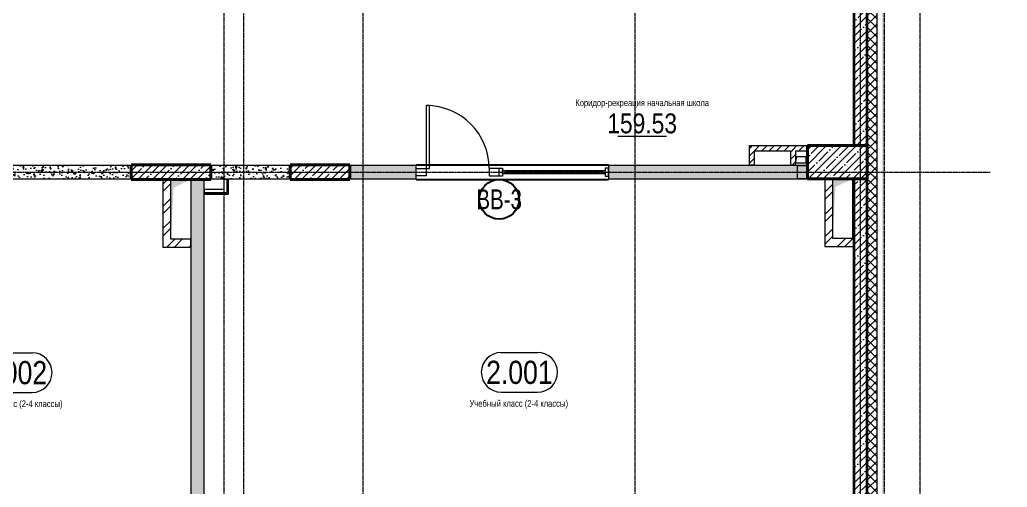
# Model space of a CAD drawing. Header units: millimetres. Extents: x -231292 to 573618, y -153144 to 564035.
# Drawn here: x 23803 to 38696, y 29775 to 36830 of the extents above; entities that cross this region are included whole.
import ezdxf
from ezdxf.enums import TextEntityAlignment as Align

# ---------------------------------------------------------------- set-up
doc = ezdxf.new("R2010")
doc.units = ezdxf.units.MM
for name, pattern in [('CENTER2', [28.575, 19.05, -3.175, 3.175, -3.175]), ('DASHED', [19.05, 12.7, -6.35]), ('HIDDEN2', [4.7625, 3.175, -1.5875])]:
    doc.linetypes.add(name, pattern=pattern)
doc.layers.get('0').update_dxf_attribs({"color": 250})
doc.layers.get('Defpoints').update_dxf_attribs({"color": 250})
for name, color, linetype, lineweight in [('A-AREA', 250, 'Continuous', 15), ('АР_Area', 250, 'Continuous', 5), ('АР_Витраж', 250, 'Continuous', 13), ('АР_Витраж марка', 250, 'Continuous', 9), ('АР_Двери_витраж', 250, 'Continuous', 9), ('АР_Колонны', 250, 'Continuous', 35), ('АР_площадь пом', 250, 'Continuous', 5), ('АР_Стены ГКЛ', 250, 'Continuous', 15), ('АР_Стены ЖБ', 250, 'Continuous', 35), ('АР_Стены кирпич', 250, 'Continuous', 20), ('АР_Стены ПЕНОблок', 250, 'Continuous', 20), ('АР_Утеплитель', 250, 'Continuous', 0), ('АР_Штриховка', 250, 'Continuous', 0), ('КМ_Фахверки', 250, 'Continuous', 80), ('ОВ_Кондиционирование', 250, 'Continuous', 5), ('ОВ_Отопление', 250, 'Continuous', 0), ('ОВ_Шахты', 250, 'Continuous', 5), ('РД_Оси_100', 250, 'Continuous', 0), ('РД_проем_инж перемыч_фахверк', 250, 'Continuous', 18)]:
    doc.layers.add(name, color=color, linetype=linetype, lineweight=lineweight)
doc.layers.add('АР_Делит', color=250, linetype='Continuous', lineweight=0, plot=False)
doc.layers.add('РД_Проем', color=250, linetype='Continuous', lineweight=0, plot=False)
doc.layers.add('РД_Витраж_вн', color=250, linetype='Continuous')
doc.styles.add('Arial_09', font='ARIALN.TTF', dxfattribs={"width": 0.9})
doc.styles.add('style1', font='ARIALN.TTF')
pattern_1 = [(45, (8883.4, 13229.69), (-112.2532, 112.2532), []), (45, (8995.66, 13229.69), (-112.2532, 112.2532), [198.4375, -39.6875, 0, -39.6875])]
pattern_2 = [(45, (8883.4, 13229.69), (-168.3798, 168.3798), []), (45, (8995.66, 13229.69), (-168.3798, 168.3798), [])]
pattern_3 = [(45, (8883.4, 13229.69), (-112.2532, 112.2532), []), (45, (8995.66, 13229.69), (-112.2532, 112.2532), [198.4375, -39.6875, 0, -39.6875])]
pattern_4 = [(45, (8883.403, 13229.686), (-33.67596, 33.67596), [])]
pattern_5 = [(45, (8883.4, 13229.69), (-56.1266, 56.1266), [])]

# ---------------------------------------------------------------- blocks, each defined once
blk = doc.blocks.new('СОШ_2200_АР_ОСИ_М100_28.05.24')
at = {"layer": 'АР_Делит', "color": 5, "linetype": 'DASHED'}
blk.add_lwpolyline([(114955, 135155), (114955, -355), (93595.036, -355), (93595.036, 13855), (94145, 13855), (94145, 68320), (66055, 68320), (66055, 13857.73), (83455, 13857.73), (83455, -355), (45245, -355), (45245, 13145), (44695, 13145), (44695, 26755), (45245, 26755), (45245, 68320), (20455, 68320), (20455, 26755), (27955, 26755), (27955, 13145), (-355, 13145), (-355, 100855)], dxfattribs=at)
at = {"layer": 'РД_Оси_100', "linetype": 'CENTER2'}
for p, q in [((20100, -6155), (20100, 139938.679)), ((27600, -6155), (27600, 139938.679)), ((-5954.958, 21300), (29555, 21300))]:
    blk.add_line(p, q, dxfattribs=at)
at = {"layer": 'РД_Оси_100', "color": 1, "linetype": 'CENTER2'}
blk.add_line((24200, -6155), (24200, 139938.679), dxfattribs=at)
at = {"layer": 'РД_Оси_100', "linetype": 'CENTER2'}
for points in [[(17850, 139938.679), (18000, 139538.679), (18000, -6194.092)], [(18300, -6196.31), (18300, 139538.679), (18450, 139938.679)], [(28500, -6155), (28500, 139938.679)]]:
    blk.add_lwpolyline(points, dxfattribs=at)
blk = doc.blocks.new('otv')
at = {"linetype": 'Continuous'}
blk.add_lwpolyline([(0, -1), (0, 0), (1, 0), (1, -1)], close=True, dxfattribs=at)
blk.add_solid([(0, -1), (0, 0), (0.135, -0.137), (1, 0)], dxfattribs=at)
blk = doc.blocks.new('otv_в_стене')
at = {"linetype": 'Continuous'}
blk.add_lwpolyline([(0, -1), (0, 0), (1, 0), (1, -1)], close=True, dxfattribs=at)
blk.add_solid([(0, -1), (0, 0), (0.5, -0.5), (1, 0)], dxfattribs=at)
blk = doc.blocks.new('MOK-МаркаПом_овал_ареал')
for p, q in [((-2.75, 3), (2.75, 3)), ((-2.75, -3), (2.75, -3))]:
    blk.add_line(p, q)
for centre, radius, start, end in [((-2.75, 0), 3, 90, 270), ((2.75, 0), 3, 270, 90), ((-3.75, 0), 3.5, 0, 0.001)]:
    blk.add_arc(centre, radius, start, end)
at = {"color": 0, "style": 'style1'}
blk.add_attdef('АР-ПОМЕЩЕНИЕ:НОМЕР', text='', height=3.5, dxfattribs=at).set_placement((0, 0), align=Align.MIDDLE)
at = {"layer": 'Defpoints', "color": 2, "style": 'style1'}
blk.add_attdef('АР-ПОМЕЩЕНИЕ:НАИМЕНОВАНИЕ', text='', height=1, dxfattribs=at).set_placement((-0.09, -4.81), align=Align.MIDDLE)
blk = doc.blocks.new('MOK-МаркаПомещения1')
at = {"layer": 'A-AREA', "color": 0}
blk.add_line((-3.65, -1.94), (3.65, -1.94), dxfattribs=at)
at = {"layer": 'A-AREA', "color": 0, "style": 'style1'}
blk.add_attdef('АР-ПОМЕЩЕНИЕ:ПЛОЩАДЬ', text='', height=3, dxfattribs=at).set_placement((0, 0), align=Align.MIDDLE)
at = {"layer": 'Defpoints', "style": 'style1', "flags": 8}
blk.add_attdef('АР-ПОМЕЩЕНИЕ:НАИМЕНОВАНИЕ', text='', height=1, dxfattribs=at).set_placement((0, 2.96), align=Align.MIDDLE)
blk = doc.blocks.new('МаркаВитража1')
at = {"layer": 'Defpoints'}
blk.add_circle((0, 0), 3, dxfattribs=at)
at = {"color": 0, "linetype": 'ByBlock', "lineweight": -2, "style": 'Arial_09', "width": 0.9}
blk.add_attdef('АР-ОКНО:НАИМЕНОВАНИЕ', text='', height=3, dxfattribs=at).set_placement((0, 0), align=Align.MIDDLE)

msp = doc.modelspace()

# ---------------------------------------------------------------- hatches: boundary and pattern name
at = {"layer": 'АР_Стены ГКЛ', "linetype": 'Continuous', "lineweight": 0}
h = msp.add_hatch(dxfattribs=at)
h.set_pattern_fill('ANSI31', color=256, scale=15, angle=-360, style=0)
h.set_pattern_definition(pattern_4)
h.paths.add_polyline_path([(26953.403, 34419.686), (26933.403, 34419.686), (26933.403, 34219.686), (26953.403, 34199.686)], flags=0)
h = msp.add_hatch(dxfattribs=at)
h.set_pattern_fill('ANSI31', color=256, scale=15, style=0)
h.set_pattern_definition(pattern_4)
h.paths.add_polyline_path([(26953.403, 34199.686), (26933.403, 34219.686), (26583.403, 34219.686), (26583.403, 34199.686)], flags=0)
at = {"layer": 'АР_Штриховка', "linetype": 'Continuous', "lineweight": 5}
h = msp.add_hatch(dxfattribs=at)
h.set_pattern_fill('ANSI35', color=256, scale=25, angle=-360, style=0)
h.set_pattern_definition(pattern_3)
h.paths.add_polyline_path([(36583.403, 39229.686), (36383.403, 39229.686), (36383.403, 34929.686), (36583.403, 34929.686)], flags=0)
at = {"layer": 'АР_Штриховка', "linetype": 'Continuous', "lineweight": 0}
h = msp.add_hatch(dxfattribs=at)
h.set_pattern_fill('ANSI37', color=256, scale=30, angle=-360, style=0)
h.set_pattern_definition([(45, (8883.4, 13229.69), (-67.35192, 67.35192), []), (135, (8883.4, 13229.69), (-67.35192, -67.35192), [])])
h.paths.add_polyline_path([(36733.403, 39229.686), (36583.403, 39229.686), (36583.403, 26629.686), (36733.403, 26479.686)], flags=0)
h = msp.add_hatch(dxfattribs=at)
h.set_pattern_fill('_U', color=256, angle=-360, style=0, pattern_type=0)
h.set_pattern_definition([(7e-12, (8883.4027, 13229.6861), (-1e-17, 1), [])])
h.paths.add_polyline_path([(36838.403, 39229.686), (36813.403, 39229.686), (36813.403, 26399.686), (36838.403, 26374.686)], flags=0)
at = {"layer": 'АР_Штриховка', "linetype": 'Continuous', "lineweight": 0, "ltscale": 0.5}
h = msp.add_hatch(dxfattribs=at)
h.set_pattern_fill('ANSI31', color=256, scale=25, angle=-360, style=0)
h.set_pattern_definition(pattern_5)
h.paths.add_polyline_path([(34884.012, 34849.686), (34804.012, 34929.686), (34804.012, 34639.686), (34884.012, 34639.686)], flags=0)
h = msp.add_hatch(dxfattribs=at)
h.set_pattern_fill('ANSI31', color=256, scale=25, style=0)
h.set_pattern_definition(pattern_5)
h.paths.add_polyline_path([(35683.403, 34849.686), (35683.403, 34929.686), (35428.403, 34929.686), (35455.069, 34869.686), (35508.403, 34849.686)], flags=0)
h.paths.add_polyline_path([(35428.403, 34849.686), (35455.069, 34869.686), (35428.403, 34929.686), (34804.012, 34929.686), (34884.012, 34849.686)], flags=0)
h = msp.add_hatch(dxfattribs=at)
h.set_pattern_fill('ANSI31', color=256, scale=25, angle=-360, style=0)
h.set_pattern_definition(pattern_5)
h.paths.add_polyline_path([(35508.403, 34849.686), (35455.069, 34869.686), (35428.403, 34849.686), (35428.403, 34639.686), (35508.403, 34639.686)], flags=0)
at = {"layer": 'АР_Штриховка', "linetype": 'Continuous', "lineweight": 5}
h = msp.add_hatch(dxfattribs=at)
h.set_pattern_fill('ANSI35', color=256, scale=25, style=0)
h.set_pattern_definition(pattern_1)
h.paths.add_polyline_path([(36583.403, 34429.686), (36583.403, 34929.686), (35683.403, 34929.686), (35683.403, 34429.686)], flags=0)
at = {"layer": 'АР_Штриховка', "linetype": 'Continuous', "lineweight": 0}
h = msp.add_hatch(dxfattribs=at)
h.set_pattern_fill('AR-CONC', color=256, angle=45, style=0)
h.set_pattern_definition([(95, (8883.4, 13229.69), (140.09465, 117.5534), [19.05, -209.55]), (40, (8883.4, 13229.69), (-160.0185, 110.1767), [15.24, -167.6406]), (145.45144, (8895.08, 13239.48), (-19.9238, 227.7301), [16.19, -178.0902]), (91.1842, (8847.48, 13265.6), (221.4102, 161.9534), [28.575, -314.325]), (141.6356, (8865.93, 13279.1), (-7.0866, 342.8268), [24.285, -267.1356]), (36.1842, (8847.48, 13265.6), (-7.0866, 342.8268), [22.86, -251.4597]), (66, (8874.42, 13274.59), (179.52, 34.89515), [19.05, -209.55]), (11, (8874.42, 13274.59), (-86.5399, 173.9412), [15.24, -167.64]), (116.45144, (8889.38, 13277.5), (92.98, 208.8363), [16.19, -178.09]), (82.5, (8883.4, 13229.686), (-57.60547, 61.97341), [0, -165.608, 0, -170.18, 0, -168.275]), (52.5, (8883.4, 13229.69), (-23.58973, 118.087), [0, -97.028, 0, -161.798, 0, -64.135]), (12.5, (8843.35, 13189.634), (99.92786, 91.8262), [0, -63.5, 0, -198.12, 0, -262.89]), (2.5, (8825.39, 13171.67), (86.7639, 122.7224), [0, -82.55, 0, -131.572, 0, -186.69])])
h.paths.add_polyline_path([(21983.403, 34629.686), (21983.403, 34429.686), (25483.403, 34429.686), (25483.403, 34629.686)], flags=0)
at = {"layer": 'АР_Штриховка', "linetype": 'Continuous', "lineweight": 5}
h = msp.add_hatch(dxfattribs=at)
h.set_pattern_fill('ANSI35', color=256, scale=25, style=0)
h.set_pattern_definition(pattern_1)
h.paths.add_polyline_path([(26683.403, 34419.686), (26683.403, 34639.686), (25483.403, 34639.686), (25483.403, 34419.686)], flags=0)
at = {"layer": 'АР_Штриховка', "linetype": 'Continuous', "lineweight": 0}
h = msp.add_hatch(dxfattribs=at)
h.set_pattern_fill('AR-CONC', color=256, angle=-315, style=0)
h.set_pattern_definition([(95, (8883.4, 13229.69), (140.09465, 117.5534), [19.05, -209.55]), (40, (8883.4, 13229.69), (-160.0185, 110.1767), [15.24, -167.6406]), (145.45144, (8895.08, 13239.48), (-19.9238, 227.7301), [16.19, -178.0902]), (91.1842, (8847.48, 13265.6), (221.4102, 161.9534), [28.575, -314.325]), (141.6356, (8865.93, 13279.1), (-7.0866, 342.8268), [24.285, -267.1356]), (36.1842, (8847.48, 13265.6), (-7.0866, 342.8268), [22.86, -251.4597]), (66, (8874.42, 13274.59), (179.52, 34.89515), [19.05, -209.55]), (11, (8874.42, 13274.59), (-86.5399, 173.9412), [15.24, -167.64]), (116.45145, (8889.38, 13277.5), (92.98, 208.8363), [16.19, -178.0899]), (82.5, (8883.4, 13229.686), (-57.60547, 61.97341), [0, -165.608, 0, -170.18, 0, -168.275]), (52.5, (8883.4, 13229.69), (-23.58973, 118.087), [0, -97.028, 0, -161.798, 0, -64.135]), (12.5, (8843.35, 13189.634), (99.92786, 91.8262), [0, -63.5, 0, -198.12, 0, -262.89]), (2.5, (8825.39, 13171.67), (86.7639, 122.7224), [0, -82.55, 0, -131.572, 0, -186.69])])
h.paths.add_polyline_path([(26683.403, 34629.686), (26683.403, 34429.686), (27883.403, 34429.686), (27883.403, 34629.686)], flags=0)
at = {"layer": 'АР_Штриховка', "linetype": 'Continuous', "lineweight": 5}
h = msp.add_hatch(dxfattribs=at)
h.set_pattern_fill('ANSI35', color=256, scale=25, style=0)
h.set_pattern_definition(pattern_1)
h.paths.add_polyline_path([(28783.403, 34419.686), (28783.403, 34639.686), (27883.403, 34639.686), (27883.403, 34419.686)], flags=0)
at = {"layer": 'АР_Штриховка', "linetype": 'Continuous', "lineweight": 0}
h = msp.add_hatch(dxfattribs=at)
h.set_pattern_fill('AR-CONC', color=256, angle=45, style=0)
h.set_pattern_definition([(95, (8883.4, 13229.69), (140.09465, 117.5534), [19.05, -209.55]), (40, (8883.4, 13229.69), (-160.0185, 110.1767), [15.24, -167.6406]), (145.45144, (8895.08, 13239.48), (-19.9238, 227.7301), [16.19, -178.0902]), (91.1842, (8847.48, 13265.6), (221.4102, 161.9534), [28.575, -314.325]), (141.6356, (8865.93, 13279.1), (-7.0866, 342.8268), [24.285, -267.1356]), (36.18415, (8847.48, 13265.6), (-7.0866, 342.8268), [22.86, -251.4597]), (66, (8874.42, 13274.59), (179.52, 34.89515), [19.05, -209.55]), (11, (8874.42, 13274.59), (-86.5399, 173.9412), [15.24, -167.64]), (116.45144, (8889.38, 13277.5), (92.98005, 208.8363), [16.19, -178.0899]), (82.5, (8883.4, 13229.686), (-57.60547, 61.97341), [0, -165.608, 0, -170.18, 0, -168.275]), (52.5, (8883.4, 13229.69), (-23.58973, 118.087), [0, -97.028, 0, -161.798, 0, -64.135]), (12.5, (8843.35, 13189.634), (99.92786, 91.8262), [0, -63.5, 0, -198.12, 0, -262.89]), (2.5, (8825.39, 13171.67), (86.7639, 122.7224), [0, -82.55, 0, -131.572, 0, -186.69])])
h.paths.add_polyline_path([(28783.403, 34629.686), (28783.403, 34429.686), (29783.403, 34429.686), (29783.403, 34629.686)], flags=0)
h.paths.add_polyline_path([(32683.403, 34629.686), (32683.403, 34429.686), (35683.403, 34429.686), (35683.403, 34629.686)], flags=0)
h = msp.add_hatch(dxfattribs=at)
h.set_pattern_fill('ANSI32', color=256, scale=25, style=0)
h.set_pattern_definition(pattern_2)
h.paths.add_polyline_path([(25963.403, 33399.686), (26083.403, 33519.686), (26083.403, 34419.686), (25963.403, 34419.686)], flags=0)
h = msp.add_hatch(dxfattribs=at)
h.set_pattern_fill('AR-CONC', color=256, angle=45, style=0)
h.set_pattern_definition([(95, (8883.4, 13229.69), (140.09465, 117.5534), [19.05, -209.55]), (40, (8883.4, 13229.69), (-160.0185, 110.1767), [15.24, -167.6406]), (145.45144, (8895.08, 13239.48), (-19.9238, 227.7301), [16.19, -178.0902]), (91.1842, (8847.48, 13265.6), (221.4102, 161.9534), [28.575, -314.325]), (141.6356, (8865.93, 13279.1), (-7.0866, 342.8268), [24.285, -267.1356]), (36.1842, (8847.48, 13265.6), (-7.0866, 342.8268), [22.86, -251.4597]), (66, (8874.42, 13274.59), (179.52, 34.89515), [19.05, -209.55]), (11, (8874.42, 13274.59), (-86.5399, 173.9412), [15.24, -167.64]), (116.45145, (8889.38, 13277.5), (92.98, 208.8363), [16.19, -178.0899]), (82.5, (8883.4, 13229.686), (-57.60547, 61.97341), [0, -165.608, 0, -170.18, 0, -168.275]), (52.5, (8883.4, 13229.69), (-23.58973, 118.087), [0, -97.028, 0, -161.798, 0, -64.135]), (12.5, (8843.35, 13189.634), (99.92786, 91.8262), [0, -63.5, 0, -198.12, 0, -262.89]), (2.5, (8825.39, 13171.67), (86.7639, 122.7224), [0, -82.55, 0, -131.572, 0, -186.69])])
h.paths.add_polyline_path([(26383.403, 26849.686), (26583.403, 26849.686), (26583.403, 34429.686), (26383.403, 34429.686)], flags=0)
h = msp.add_hatch(dxfattribs=at)
h.set_pattern_fill('ANSI32', color=256, scale=25, style=0)
h.set_pattern_definition(pattern_2)
h.paths.add_polyline_path([(35943.403, 33409.686), (36063.403, 33529.686), (36063.403, 34429.686), (35943.403, 34429.686)], flags=0)
at = {"layer": 'АР_Штриховка', "linetype": 'Continuous', "lineweight": 5}
h = msp.add_hatch(dxfattribs=at)
h.set_pattern_fill('ANSI35', color=256, scale=25, angle=-360, style=0)
h.set_pattern_definition(pattern_3)
h.paths.add_polyline_path([(36583.403, 34429.686), (36383.403, 34429.686), (36383.403, 27129.686), (36583.403, 27129.686)], flags=0)
at = {"layer": 'АР_Штриховка', "linetype": 'Continuous', "lineweight": 0}
h = msp.add_hatch(dxfattribs=at)
h.set_pattern_fill('ANSI32', color=256, scale=25, angle=-360, style=0)
h.set_pattern_definition([(45, (8883.4, 13229.69), (-168.3798, 168.3798), []), (45, (8995.66, 13229.69), (-168.3798, 168.3798), [])])
h.paths.add_polyline_path([(26383.403, 33399.686), (26383.403, 33519.686), (26083.403, 33519.686), (25963.403, 33399.686)], flags=0)
h = msp.add_hatch(dxfattribs=at)
h.set_pattern_fill('ANSI32', color=256, scale=25, style=0)
h.set_pattern_definition([(45, (8883.4, 13229.69), (-168.3798, 168.3798), []), (45, (8995.66, 13229.69), (-168.3798, 168.3798), [])])
h.paths.add_polyline_path([(36383.403, 33409.686), (36383.403, 33529.686), (36063.403, 33529.686), (35943.403, 33409.686)], flags=0)

# ---------------------------------------------------------------- linework, layer by layer
at = {"layer": 'АР_Витраж', "linetype": 'Continuous', "lineweight": 5}
for p, q in [((32683.403, 34639.686), (31033.403, 34639.686)), ((32683.403, 34419.686), (31033.403, 34419.686))]:
    msp.add_line(p, q, dxfattribs=at)
at = {"layer": 'АР_Витраж', "linetype": 'Continuous', "lineweight": 13}
for p, q in [((31133.403, 34554.686), (31133.403, 34504.686)), ((32583.403, 34554.686), (32583.403, 34504.686)), ((32583.403, 34529.686), (31133.403, 34529.686))]:
    msp.add_line(p, q, dxfattribs=at)
for points in [[(31083.403, 34469.686), (31033.403, 34469.686), (31033.403, 34589.686), (31083.403, 34589.686)], [(32633.403, 34554.686), (32633.403, 34504.686), (31083.403, 34504.686), (31083.403, 34554.686)], [(32633.403, 34469.686), (32683.403, 34469.686), (32683.403, 34589.686), (32633.403, 34589.686)]]:
    msp.add_lwpolyline(points, close=True, dxfattribs=at)
at = {"layer": 'АР_Двери_витраж', "linetype": 'Continuous', "lineweight": 9}
for points in [[(29933.403, 34584.686), (29983.403, 34584.686), (29983.403, 35534.686), (29933.403, 35534.686)], [(29933.403, 34474.686), (29783.403, 34474.686), (29783.403, 34584.686), (29933.403, 34584.686)], [(30883.403, 34474.686), (31033.403, 34474.686), (31033.403, 34584.686), (30883.403, 34584.686)]]:
    msp.add_lwpolyline(points, close=True, dxfattribs=at)
msp.add_arc((29933.403, 34584.686), 950, 0, 90, dxfattribs=at)
at = {"layer": 'АР_Колонны', "linetype": 'HIDDEN2', "lineweight": 25}
for p, q in [((35683.403, 34929.686), (36583.403, 34929.686)), ((35683.403, 34429.686), (35683.403, 34929.686)), ((36583.403, 34929.686), (36583.403, 34429.686)), ((25483.403, 34639.686), (26683.403, 34639.686)), ((25483.403, 34419.686), (25483.403, 34639.686)), ((26683.403, 34639.686), (26683.403, 34419.686)), ((27883.403, 34639.686), (28783.403, 34639.686)), ((27883.403, 34419.686), (27883.403, 34639.686)), ((28783.403, 34639.686), (28783.403, 34419.686)), ((26683.403, 34419.686), (25483.403, 34419.686)), ((28783.403, 34419.686), (27883.403, 34419.686)), ((36583.403, 34429.686), (35683.403, 34429.686))]:
    msp.add_line(p, q, dxfattribs=at)
at = {"layer": 'АР_Колонны', "linetype": 'Continuous', "lineweight": 35}
for p, q in [((35683.403, 34429.686), (35683.403, 34929.686)), ((35683.403, 34929.686), (36583.403, 34929.686)), ((36583.403, 34429.686), (36583.403, 34929.686)), ((25483.403, 34419.686), (25483.403, 34639.686)), ((25483.403, 34639.686), (26683.403, 34639.686)), ((26683.403, 34419.686), (26683.403, 34639.686)), ((27883.403, 34419.686), (27883.403, 34639.686)), ((27883.403, 34639.686), (28783.403, 34639.686)), ((28783.403, 34419.686), (28783.403, 34639.686)), ((25483.403, 34419.686), (26683.403, 34419.686)), ((27883.403, 34419.686), (28783.403, 34419.686)), ((35683.403, 34429.686), (36583.403, 34429.686))]:
    msp.add_line(p, q, dxfattribs=at)
at = {"layer": 'АР_Стены ГКЛ', "linetype": 'Continuous', "lineweight": 5}
for p, q in [((26933.403, 34419.686), (26883.403, 34419.686)), ((26883.403, 34419.686), (26883.403, 34269.686)), ((26933.403, 34219.686), (26933.403, 34419.686)), ((26953.403, 34419.686), (26933.403, 34419.686)), ((26933.403, 34419.686), (26933.403, 34219.686)), ((26953.403, 34199.686), (26953.403, 34419.686)), ((26883.403, 34269.686), (26583.403, 34269.686)), ((26583.403, 34269.686), (26583.403, 34219.686)), ((26583.403, 34219.686), (26933.403, 34219.686)), ((26933.403, 34219.686), (26583.403, 34219.686)), ((26583.403, 34219.686), (26583.403, 34199.686)), ((26583.403, 34199.686), (26953.403, 34199.686))]:
    msp.add_line(p, q, dxfattribs=at)
at = {"layer": 'АР_Стены ЖБ', "linetype": 'Continuous', "lineweight": 35}
for p, q in [((36383.403, 39229.686), (36383.403, 34929.686)), ((36583.403, 34929.686), (36583.403, 39229.686)), ((36383.403, 34929.686), (36583.403, 34929.686)), ((36583.403, 34429.686), (36383.403, 34429.686)), ((36383.403, 34429.686), (36383.403, 27129.686)), ((36583.403, 27129.686), (36583.403, 34429.686))]:
    msp.add_line(p, q, dxfattribs=at)
at = {"layer": 'АР_Стены ЖБ', "linetype": 'Continuous', "lineweight": 40}
for p, q in [((36583.403, 34929.686), (35683.403, 34929.686)), ((35683.403, 34929.686), (35683.403, 34429.686)), ((36583.403, 34429.686), (36583.403, 34929.686)), ((26683.403, 34639.686), (25483.403, 34639.686)), ((25483.403, 34639.686), (25483.403, 34419.686)), ((26683.403, 34419.686), (26683.403, 34639.686)), ((28783.403, 34639.686), (27883.403, 34639.686)), ((27883.403, 34639.686), (27883.403, 34419.686)), ((28783.403, 34419.686), (28783.403, 34639.686)), ((25483.403, 34419.686), (26683.403, 34419.686)), ((27883.403, 34419.686), (28783.403, 34419.686)), ((35683.403, 34429.686), (36583.403, 34429.686))]:
    msp.add_line(p, q, dxfattribs=at)
at = {"layer": 'АР_Стены кирпич', "linetype": 'Continuous', "lineweight": 20}
for p, q in [((26083.403, 34419.686), (25963.403, 34419.686)), ((25963.403, 34419.686), (25963.403, 33399.686)), ((26083.403, 33519.686), (26083.403, 34419.686)), ((36063.403, 34429.686), (35943.403, 34429.686)), ((35943.403, 34429.686), (35943.403, 33409.686)), ((36063.403, 33529.686), (36063.403, 34429.686)), ((26383.403, 33519.686), (26083.403, 33519.686)), ((26383.403, 33399.686), (26383.403, 33519.686)), ((36383.403, 33529.686), (36063.403, 33529.686)), ((36383.403, 33409.686), (36383.403, 33529.686)), ((25963.403, 33399.686), (26383.403, 33399.686)), ((35943.403, 33409.686), (36383.403, 33409.686))]:
    msp.add_line(p, q, dxfattribs=at)
at = {"layer": 'АР_Стены ПЕНОблок', "linetype": 'Continuous', "lineweight": 20}
for p, q in [((34804.012, 34929.686), (34804.012, 34639.686)), ((34804.012, 34929.686), (35683.403, 34929.686)), ((34884.012, 34639.686), (34884.012, 34849.686)), ((34884.012, 34849.686), (35428.403, 34849.686)), ((35428.403, 34849.686), (35428.403, 34639.686)), ((35508.403, 34849.686), (35683.403, 34849.686)), ((35508.403, 34639.686), (35508.403, 34849.686)), ((35683.403, 34849.686), (35683.403, 34929.686)), ((25483.403, 34629.686), (21983.403, 34629.686)), ((25483.403, 34429.686), (25483.403, 34629.686)), ((26683.403, 34629.686), (26683.403, 34429.686)), ((27883.403, 34629.686), (26683.403, 34629.686)), ((27883.403, 34429.686), (27883.403, 34629.686)), ((28783.403, 34629.686), (28783.403, 34429.686)), ((29783.403, 34629.686), (28783.403, 34629.686)), ((29783.403, 34429.686), (29783.403, 34629.686)), ((32683.403, 34629.686), (32683.403, 34429.686)), ((35683.403, 34629.686), (32683.403, 34629.686)), ((34804.012, 34639.686), (34884.012, 34639.686)), ((35428.403, 34639.686), (35508.403, 34639.686)), ((35683.403, 34429.686), (35683.403, 34629.686)), ((21983.403, 34429.686), (25483.403, 34429.686)), ((26583.403, 34429.686), (26383.403, 34429.686)), ((26383.403, 34429.686), (26383.403, 26849.686)), ((26583.403, 26849.686), (26583.403, 34429.686)), ((26683.403, 34429.686), (27883.403, 34429.686)), ((28783.403, 34429.686), (29783.403, 34429.686)), ((32683.403, 34429.686), (35683.403, 34429.686))]:
    msp.add_line(p, q, dxfattribs=at)
at = {"layer": 'АР_Утеплитель', "linetype": 'Continuous', "lineweight": 0}
for p, q in [((36583.403, 39229.686), (36583.403, 26629.686)), ((36733.403, 26479.686), (36733.403, 39229.686))]:
    msp.add_line(p, q, dxfattribs=at)
at = {"layer": 'КМ_Фахверки', "lineweight": 5}
msp.add_lwpolyline([(79583.403, 81804.686), (103283.403, 81804.103), (103283.403, 13129.686), (123583.403, 13129.686), (123583.371, 148129.686), (81883.406, 148129.686), (81883.406, 142129.686), (46283.403, 142129.686), (46283.403, 113829.686), (8783.403, 113829.686), (8783.403, 26629.686), (36583.403, 26629.686), (36583.403, 39729.686), (29083.403, 39729.686), (29083.403, 81804.686), (54383.403, 81804.686), (54383.403, 13129.686), (92083.403, 13129.686), (92083.403, 26829.686), (74683.402, 26829.694), (74683.401, 81804.686), (79584.99, 81804.686)], dxfattribs=at)
at = {"layer": 'РД_Витраж_вн', "linetype": 'Continuous', "lineweight": -3}
for p, q in [((29783.403, 34639.686), (32683.403, 34639.686)), ((29783.403, 34419.686), (32683.403, 34419.686))]:
    msp.add_line(p, q, dxfattribs=at)
at = {"layer": 'РД_Проем', "linetype": 'Continuous', "lineweight": 0}
for p, q in [((29783.403, 34639.686), (32683.403, 34639.686)), ((29783.403, 34419.686), (32683.403, 34419.686))]:
    msp.add_line(p, q, dxfattribs=at)
at = {"layer": 'РД_проем_инж перемыч_фахверк', "linetype": 'Continuous', "lineweight": 18}
for p, q in [((32683.403, 34639.686), (29783.403, 34639.686)), ((32683.403, 34419.686), (29783.403, 34419.686))]:
    msp.add_line(p, q, dxfattribs=at)

# ---------------------------------------------------------------- block references
at = {"layer": 'АР_Area', "linetype": 'Continuous', "lineweight": 5, "xscale": 100, "yscale": 100, "zscale": 100}
for p, values in [((23714.783, 31505.272), {'АР-ПОМЕЩЕНИЕ:НОМЕР': '2.002', 'АР-ПОМЕЩЕНИЕ:НАИМЕНОВАНИЕ': 'Учебный класс (2-4 классы)'}), ((31338.592, 31509.605), {'АР-ПОМЕЩЕНИЕ:НОМЕР': '2.001', 'АР-ПОМЕЩЕНИЕ:НАИМЕНОВАНИЕ': 'Учебный класс (2-4 классы)'})]:
    msp.add_blockref('MOK-МаркаПом_овал_ареал', p, dxfattribs=at).add_auto_attribs(values)
at = {"layer": 'АР_Витраж марка', "linetype": 'Continuous', "lineweight": 9, "xscale": 100, "yscale": 100, "zscale": 100}
msp.add_blockref('МаркаВитража1', (31033.403, 34119.686), dxfattribs=at).add_auto_attribs({'АР-ОКНО:НАИМЕНОВАНИЕ': 'ВВ-3'})
at = {"layer": 'АР_площадь пом', "linetype": 'Continuous', "lineweight": 5}
ref = msp.add_blockref('MOK-МаркаПомещения1', (33190.007, 35266.111), dxfattribs=dict(at, xscale=100, yscale=100, zscale=100))
ref.add_attrib('АР-ПОМЕЩЕНИЕ:НАИМЕНОВАНИЕ', 'Коридор-рекреация начальная школа', dxfattribs={"layer": 'Defpoints', "height": 100, "style": 'style1'}).set_placement((33190.007, 35561.674), align=Align.MIDDLE)
ref.add_attrib('АР-ПОМЕЩЕНИЕ:ПЛОЩАДЬ', '159.53', dxfattribs={"layer": 'A-AREA', "color": 0, "height": 300, "style": 'style1'}).set_placement((33190.007, 35266.111), align=Align.MIDDLE)
at = {"layer": 'ОВ_Кондиционирование', "xscale": 150, "yscale": 100}
msp.add_blockref('otv', (35508.403, 34764.686), dxfattribs=at)
at = {"layer": 'ОВ_Отопление', "xscale": 150, "yscale": 200}
msp.add_blockref('otv_в_стене', (35533.403, 34629.686), dxfattribs=at)
at = {"layer": 'ОВ_Шахты', "xscale": 300, "yscale": 900}
for p in [(26083.403, 34419.686), (36063.403, 34429.686)]:
    msp.add_blockref('otv', p, dxfattribs=at)
at = {"layer": 'РД_Оси_100'}
msp.add_blockref('СОШ_2200_АР_ОСИ_М100_28.05.24', (8883.403, 13229.686), dxfattribs=at)

doc.saveas('drawing.dxf')
